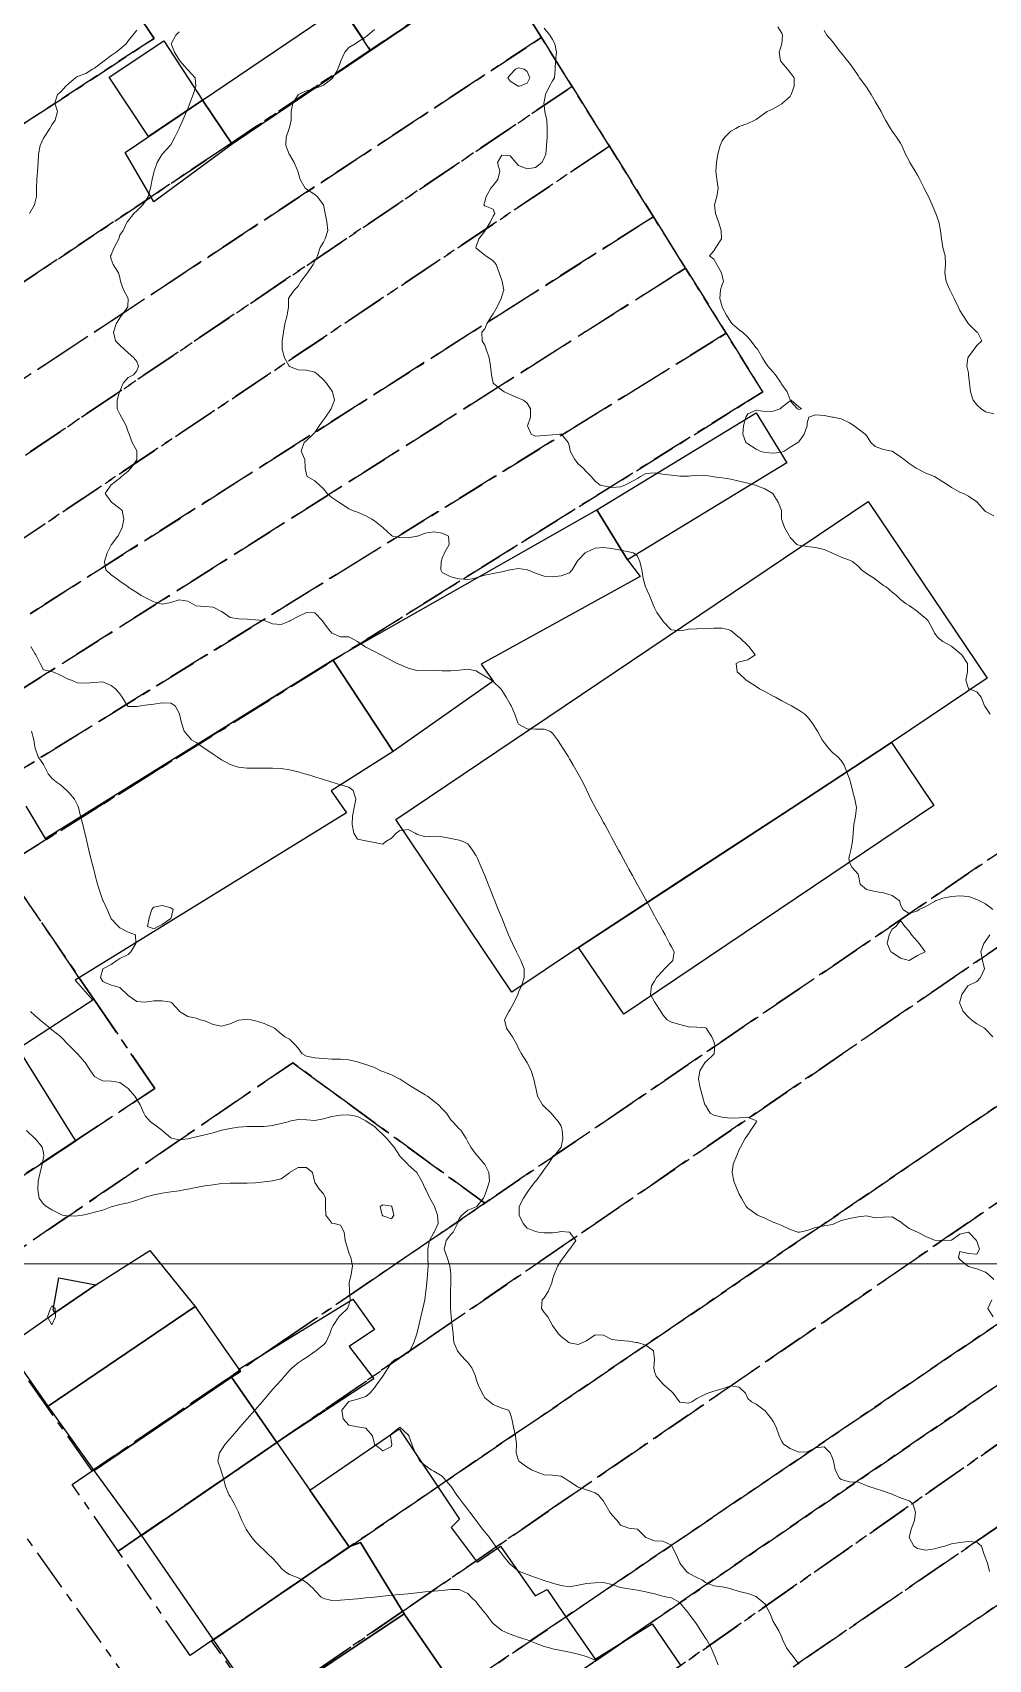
# Model space of a CAD drawing. Header units: centimetres. Extents: x 0 to 642158, y -847 to 649707.
# Drawn here: x 616607.6 to 616663.9, y 621464.1 to 621559.9 of the extents above; entities that cross this region are included whole.
import ezdxf

# ---------------------------------------------------------------- set-up
doc = ezdxf.new("R2010")
doc.units = ezdxf.units.CM
doc.header["$MEASUREMENT"] = 0
doc.linetypes.add('CENTERX2', pattern=[4, 2.5, -0.5, 0.5, -0.5])
doc.layers.add('MEV_grille', color=254, linetype='Continuous', lineweight=9)
doc.layers.add('WAL_topographie 0.5', color=253, linetype='Continuous', lineweight=20)
doc.layers.add('SPW_batiments', color=7, linetype='Continuous')
doc.layers.add('SPW_parcellaire cadastral', color=7, linetype='CENTERX2', lineweight=25, true_color=0xff0542)

# ---------------------------------------------------------------- blocks, each defined once
blk = doc.blocks.new('*U114')
at = {"layer": 'MEV_grille', "transparency": 33554687}
blk.add_lwpolyline([(-1338.461, 0), (1338.461, 0)], dxfattribs=at)
blk = doc.blocks.new('*U115')
at = {"layer": 'MEV_grille', "color": 0, "linetype": 'ByBlock', "lineweight": -2, "transparency": 16777216}
blk.add_blockref('*U114', (0, -900), dxfattribs=at)

msp = doc.modelspace()

# ---------------------------------------------------------------- linework, layer by layer
at = {"layer": 'SPW_batiments'}
for points in [[(616631.361, 621561.427), (616619.379, 621553.342), (616617.617, 621555.919), (616627.566, 621562.669), (616629.545, 621564.01), (616631.361, 621561.427)], [(616614.45, 621553.779), (616612.128, 621557.287), (616615.347, 621559.415), (616617.617, 621555.919), (616614.45, 621553.779)], [(616619.379, 621553.342), (616614.763, 621549.941), (616613.063, 621552.841), (616617.617, 621555.919), (616619.379, 621553.342)], [(616652.048, 621534.563), (616642.666, 621528.845), (616640.865, 621531.795), (616650.248, 621537.513), (616652.048, 621534.563)], [(616646.184, 621510.203), (616639.785, 621506.019), (616635.854, 621503.374), (616629.01, 621513.543), (616656.85, 621532.28), (616663.848, 621521.882), (616658.22, 621518.095), (616652.301, 621514.203), (616646.184, 621510.203)], [(616628.85, 621517.56), (616625.3, 621522.96), (616640.865, 621531.795), (616642.666, 621528.845), (616643.418, 621527.869), (616634.036, 621522.707), (616634.746, 621521.697), (616628.85, 621517.56)], [(616607.218, 621514.341), (616608.351, 621512.441), (616625.299, 621522.96), (616628.85, 621517.56), (616625.2, 621515.243), (616626.101, 621513.943), (616610.119, 621504.091), (616611.152, 621502.908), (616610.819, 621502.691), (616606.752, 621500.041)], [(616639.785, 621506.019), (616652.301, 621514.203), (616658.22, 621518.095), (616660.721, 621514.379), (616642.439, 621502.075), (616639.785, 621506.019)], [(616609.967, 621494.906), (616610.153, 621494.608), (616601.654, 621489.007), (616597.826, 621494.726), (616598.04, 621494.863), (616605.452, 621499.641), (616606.752, 621500.041), (616609.967, 621494.906)], [(616617.071, 621485.006), (616617.185, 621484.865), (616608.525, 621478.987), (616606.205, 621482.301), (616606.076, 621482.485), (616608.92, 621484.491), (616611.345, 621486.144), (616614.521, 621488.159), (616617.071, 621485.006)], [(616611.345, 621486.144), (616608.92, 621484.491), (616608.814, 621484.668), (616609.159, 621486.546), (616611.345, 621486.144)], [(616627.754, 621483.51), (616626.271, 621482.51), (616627.721, 621480.61), (616621.993, 621476.847), (616619.322, 621480.692), (616619.855, 621481.043), (616619.759, 621481.179), (616626.471, 621485.293), (616627.754, 621483.51)], [(616617.314, 621484.681), (616619.759, 621481.179), (616619.855, 621481.043), (616619.322, 621480.692), (616611.233, 621475.203), (616608.525, 621478.987), (616617.185, 621484.865), (616617.314, 621484.681)], [(616621.993, 621476.847), (616614.036, 621471.373), (616613.903, 621471.555), (616611.233, 621475.203), (616619.322, 621480.692), (616621.993, 621476.847)], [(616632.538, 621462.367), (616629.506, 621466.761), (616626.923, 621470.96), (616626.256, 621470.71), (616623.939, 621474.044), (616629.205, 621477.661), (616632.772, 621472.344)], [(616623.939, 621474.044), (616626.256, 621470.71), (616618.276, 621465.227), (616614.121, 621471.249), (616614.036, 621471.373), (616621.993, 621476.847), (616623.939, 621474.044)], [(616632.772, 621472.344), (616632.272, 621471.844), (616633.806, 621469.811), (616635.175, 621470.738), (616637.223, 621467.812), (616637.923, 621468.195), (616638.856, 621466.845), (616640.756, 621464.095), (616644.123, 621466.163), (616645.773, 621463.763)], [(616629.506, 621466.761), (616621.094, 621461.145), (616618.276, 621465.227), (616626.256, 621470.71), (616626.923, 621470.96), (616629.506, 621466.761)], [(616632.538, 621462.367), (616632.64, 621462.218), (616624.313, 621456.48), (616624.142, 621456.726), (616621.094, 621461.145), (616629.506, 621466.761), (616632.538, 621462.367)]]:
    msp.add_lwpolyline(points, dxfattribs=at)
at = {"layer": 'SPW_parcellaire cadastral'}
for points in [[(616597.816, 621559.096), (616595.752, 621562.151), (616624.276, 621581.201), (616627.669, 621575.503), (616634.947, 621563.852), (616627.509, 621558.875), (616625.73, 621561.535), (616622.256, 621566.727), (616613.778, 621561.056), (616614.774, 621559.566), (616600.98, 621550.536), (616584.178, 621539.536), (616572.302, 621531.762), (616571.716, 621532.622), (616579.728, 621537.962), (616602.047, 621552.836), (616599.912, 621555.995), (616597.816, 621559.096)], [(616600.98, 621550.536), (616614.774, 621559.566), (616613.778, 621561.056), (616622.256, 621566.727), (616625.73, 621561.535), (616627.509, 621558.875), (616619.03, 621553.205), (616605.804, 621544.357), (616603.244, 621547.637), (616600.98, 621550.536)], [(616637.592, 621559.612), (616587.847, 621526.85), (616579.431, 621521.308), (616576.899, 621525.021), (616585.328, 621530.659), (616586.196, 621531.24), (616588.6, 621532.848), (616589.796, 621533.648), (616605.804, 621544.357), (616619.03, 621553.205), (616627.509, 621558.875), (616634.947, 621563.852), (616637.592, 621559.612)], [(616669.211, 621509.285), (616666.757, 621513.107), (616634.255, 621490.947), (616626.473, 621496.632), (616622.936, 621499.217), (616605.175, 621487.089), (616603.529, 621485.965), (616601.506, 621488.933), (616610.16, 621494.636), (616614.816, 621497.704), (616611.217, 621502.973), (616610.345, 621504.251), (616605.882, 621510.787), (616649.753, 621538.193), (616650.631, 621538.742), (616648.478, 621542.19), (616646.084, 621546.02), (616644.187, 621549.059), (616641.596, 621553.207), (616639.398, 621556.726), (616637.592, 621559.612), (616634.947, 621563.852)], [(616637.592, 621559.612), (616639.398, 621556.726), (616597.233, 621528.306), (616590.134, 621523.521), (616581.767, 621517.882), (616579.431, 621521.308), (616587.847, 621526.85), (616637.592, 621559.612)], [(616639.398, 621556.726), (616641.596, 621553.207), (616599.413, 621525), (616595.354, 621522.286), (616583.959, 621514.666), (616581.767, 621517.882), (616590.134, 621523.521), (616597.233, 621528.306), (616639.398, 621556.726)], [(616644.187, 621549.059), (616597.338, 621519.224), (616594.451, 621517.247), (616586.099, 621511.528), (616583.959, 621514.666), (616595.354, 621522.286), (616599.413, 621525), (616641.596, 621553.207), (616644.187, 621549.059)], [(616588.246, 621508.38), (616586.099, 621511.528), (616594.451, 621517.247), (616597.338, 621519.224), (616644.187, 621549.059), (616646.084, 621546.02), (616599.225, 621516.313), (616596.49, 621514.334), (616588.246, 621508.38)], [(616648.478, 621542.19), (616601.351, 621513.031), (616598.676, 621511.211), (616590.243, 621505.451), (616588.246, 621508.38), (616596.49, 621514.334), (616599.225, 621516.313), (616646.084, 621546.02), (616648.478, 621542.19)], [(616648.478, 621542.19), (616650.631, 621538.742), (616649.753, 621538.193), (616605.882, 621510.787), (616601.075, 621507.784), (616592.363, 621502.341), (616590.243, 621505.451), (616598.676, 621511.211), (616601.351, 621513.031), (616648.478, 621542.19)], [(616566.625, 621511.044), (616564.791, 621513.686), (616562.26, 621517.345), (616562.09, 621517.555), (616560.837, 621519.073), (616559.593, 621520.62), (616559.431, 621521.093), (616562.84, 621525.118), (616566.156, 621529.044), (616642.743, 621421.307), (616722.612, 621309.833), (616752.379, 621269.003), (616769.052, 621263.236), (616759.547, 621253.317), (616749.116, 621266.152), (616727.057, 621293.296), (616697.336, 621332.785), (616601.598, 621471.483), (616596.393, 621467.821), (616586.863, 621481.938), (616577.257, 621496.035), (616566.625, 621511.044)], [(616611.12, 621475.174), (616622.335, 621482.821), (616627.543, 621486.371), (616634.255, 621490.947), (616666.757, 621513.107), (616669.211, 621509.285), (616630.217, 621482.508), (616621.941, 621476.806), (616613.861, 621471.277), (616612.655, 621470.449), (616609.944, 621474.379), (616611.12, 621475.174)], [(616605.882, 621510.787), (616610.345, 621504.251), (616611.217, 621502.973), (616614.816, 621497.704), (616610.16, 621494.636), (616601.506, 621488.933), (616600.504, 621490.402), (616592.363, 621502.341), (616601.075, 621507.784), (616605.882, 621510.787)], [(616618.157, 621465.17), (616616.891, 621464.308), (616612.655, 621470.449), (616613.861, 621471.277), (616621.941, 621476.806), (616630.217, 621482.508), (616669.211, 621509.285), (616673.396, 621502.766), (616633.179, 621475.4), (616626.213, 621470.656), (616618.157, 621465.17)], [(616618.157, 621465.17), (616626.213, 621470.656), (616633.179, 621475.4), (616673.396, 621502.766), (616675.912, 621498.847), (616638.507, 621473.152), (616629.361, 621466.869), (616621.001, 621461.126), (616618.157, 621465.17)], [(616603.529, 621485.965), (616605.175, 621487.089), (616622.936, 621499.217), (616626.473, 621496.632), (616634.255, 621490.947), (616627.543, 621486.371), (616622.335, 621482.821), (616611.12, 621475.174), (616605.905, 621482.587), (616603.529, 621485.965)], [(616624.229, 621456.537), (616621.001, 621461.126), (616629.361, 621466.869), (616638.507, 621473.152), (616675.912, 621498.847), (616679.157, 621493.792), (616638.983, 621466.544), (616632.574, 621462.196), (616624.229, 621456.537)], [(616624.229, 621456.537), (616632.574, 621462.196), (616638.983, 621466.544), (616679.157, 621493.792), (616680.714, 621491.366), (616640.756, 621463.979), (616634.448, 621459.656), (616626.073, 621453.916), (616624.229, 621456.537)], [(616626.073, 621453.916), (616634.448, 621459.656), (616640.756, 621463.979), (616680.714, 621491.366), (616682.167, 621489.104), (616643.817, 621462.336), (616640.442, 621459.981), (616636.328, 621457.109), (616627.943, 621451.257), (616626.073, 621453.916)], [(616627.943, 621451.257), (616636.328, 621457.109), (616640.442, 621459.981), (616643.817, 621462.336), (616682.167, 621489.104), (616684.46, 621485.532), (616643.336, 621457.435), (616638.517, 621454.142), (616630.005, 621448.326), (616627.943, 621451.257)], [(616686.522, 621482.319), (616653.394, 621459.731), (616640.659, 621451.047), (616632.165, 621445.256), (616630.005, 621448.326), (616638.517, 621454.142), (616643.336, 621457.435), (616684.46, 621485.532), (616686.522, 621482.319)], [(616634.338, 621442.166), (616632.165, 621445.256), (616640.659, 621451.047), (616653.394, 621459.731), (616686.522, 621482.319), (616688.886, 621478.637), (616653.961, 621455.286), (616646.815, 621450.508), (616642.858, 621447.862), (616634.338, 621442.166)]]:
    msp.add_lwpolyline(points, dxfattribs=at)
at = {"layer": 'WAL_topographie 0.5'}
for points in [[(616613.75, 621560.044), (616613.516, 621559.75), (616613.25, 621559.412), (616613.116, 621559.25), (616612.75, 621558.932), (616612.526, 621558.75), (616612.25, 621558.56), (616611.823, 621558.25), (616611.75, 621558.189), (616611.25, 621557.81), (616611.15, 621557.75), (616610.75, 621557.495), (616610.25, 621557.316), (616610.134, 621557.25), (616609.75, 621556.911), (616609.571, 621556.75), (616609.25, 621556.399), (616609.073, 621556.25), (616608.929, 621555.75), (616609.088, 621555.25), (616608.933, 621554.75), (616608.75, 621554.462), (616608.622, 621554.25), (616608.288, 621553.75), (616608.25, 621553.69), (616608.057, 621553.25), (616607.955, 621552.75), (616607.931, 621552.25), (616607.895, 621551.75), (616607.854, 621551.25), (616607.851, 621550.75), (616607.835, 621550.25), (616607.75, 621549.855), (616607.718, 621549.75), (616607.431, 621549.25)], [(616616.25, 621559.944), (616616.052, 621559.75), (616615.779, 621559.25), (616615.968, 621558.75), (616616.25, 621558.296), (616616.284, 621558.25), (616616.717, 621557.75), (616616.75, 621557.704), (616617.184, 621557.25), (616617.223, 621556.75), (616617.065, 621556.25), (616616.88, 621555.75), (616616.75, 621555.417), (616616.676, 621555.25), (616616.461, 621554.75), (616616.25, 621554.268), (616616.242, 621554.25), (616615.996, 621553.75), (616615.75, 621553.298), (616615.712, 621553.25), (616615.25, 621552.75), (616615.25, 621552.75), (616614.952, 621552.25), (616614.772, 621551.75), (616614.75, 621551.667), (616614.655, 621551.25), (616614.551, 621550.75), (616614.412, 621550.25), (616614.25, 621549.947), (616614.114, 621549.75), (616613.75, 621549.405), (616613.583, 621549.25), (616613.25, 621548.811), (616613.193, 621548.75), (616612.957, 621548.25), (616612.75, 621547.977), (616612.683, 621547.75), (616612.426, 621547.25), (616612.25, 621546.821), (616612.207, 621546.75), (616612.25, 621546.568), (616612.363, 621546.25), (616612.672, 621545.75), (616612.75, 621545.472), (616612.797, 621545.25), (616612.966, 621544.75), (616613.25, 621544.25), (616613.25, 621544.25), (616613.25, 621544.25), (616613.227, 621543.75), (616612.869, 621543.25), (616612.75, 621543.098), (616612.545, 621542.75), (616612.379, 621542.25), (616612.492, 621541.75), (616612.75, 621541.492), (616613.008, 621541.25), (616613.25, 621541.042), (616613.578, 621540.75), (616613.75, 621540.521), (616613.857, 621540.25), (616613.75, 621539.979), (616613.553, 621539.75), (616613.25, 621539.59), (616612.945, 621539.25), (616612.75, 621538.79), (616612.741, 621538.75), (616612.589, 621538.25), (616612.604, 621537.75), (616612.75, 621537.422), (616612.848, 621537.25), (616613.119, 621536.75), (616613.25, 621536.394), (616613.311, 621536.25), (616613.483, 621535.75), (616613.75, 621535.27), (616613.761, 621535.25), (616613.755, 621534.75), (616613.75, 621534.742), (616613.397, 621534.25), (616613.25, 621534.066), (616612.859, 621533.75), (616612.75, 621533.655), (616612.25, 621533.274), (616612.223, 621533.25), (616611.89, 621532.75), (616612.25, 621532.264), (616612.268, 621532.25), (616612.75, 621531.864), (616612.893, 621531.75), (616612.987, 621531.25), (616612.893, 621530.75), (616612.75, 621530.458), (616612.634, 621530.25), (616612.267, 621529.75), (616612.25, 621529.721), (616612.014, 621529.25), (616611.845, 621528.75), (616611.92, 621528.25), (616612.25, 621527.954), (616612.562, 621527.75), (616612.75, 621527.6), (616613.233, 621527.25), (616613.25, 621527.237), (616613.75, 621526.926), (616614.01, 621526.75), (616614.25, 621526.625), (616614.75, 621526.382), (616615.167, 621526.25), (616615.25, 621526.229), (616615.35, 621526.25), (616615.75, 621526.328), (616616.25, 621526.497), (616616.75, 621526.405), (616617.033, 621526.25), (616617.25, 621526.145), (616617.75, 621526.102), (616618.25, 621526.068), (616618.75, 621525.795), (616618.841, 621525.75), (616619.25, 621525.457), (616619.75, 621525.372), (616620.25, 621525.343), (616620.75, 621525.317), (616621.25, 621525.271), (616621.308, 621525.25), (616621.75, 621525.078), (616622.25, 621525.037), (616622.75, 621525.234), (616622.772, 621525.25), (616623.25, 621525.512), (616623.75, 621525.736), (616624.25, 621525.73), (616624.693, 621525.25), (616624.75, 621525.159), (616625.064, 621524.75), (616625.25, 621524.521), (616625.75, 621524.307), (616626.25, 621524.321), (616626.353, 621524.25), (616626.75, 621524.039), (616627.18, 621523.75), (616627.25, 621523.712), (616627.75, 621523.445), (616628.128, 621523.25), (616628.25, 621523.183), (616628.75, 621522.917), (616629.101, 621522.75), (616629.25, 621522.675), (616629.75, 621522.474), (616630.25, 621522.337), (616630.75, 621522.341), (616631.25, 621522.333), (616631.75, 621522.3), (616632.25, 621522.3), (616632.75, 621522.352), (616633.25, 621522.413), (616633.75, 621522.303), (616633.821, 621522.25), (616634.25, 621521.993), (616634.645, 621521.75), (616634.75, 621521.684), (616635.204, 621521.25), (616635.25, 621521.175), (616635.512, 621520.75), (616635.75, 621520.353), (616635.815, 621520.25), (616636.033, 621519.75), (616636.197, 621519.25), (616636.25, 621519.164), (616636.75, 621518.886), (616637.25, 621518.873), (616637.75, 621518.869), (616638.083, 621518.75), (616638.25, 621518.639), (616638.536, 621518.25), (616638.75, 621517.911), (616638.856, 621517.75), (616639.179, 621517.25), (616639.25, 621517.125), (616639.469, 621516.75), (616639.75, 621516.25), (616639.75, 621516.25), (616640.034, 621515.75), (616640.25, 621515.306), (616640.277, 621515.25), (616640.506, 621514.75), (616640.75, 621514.274), (616640.764, 621514.25), (616641.052, 621513.75), (616641.25, 621513.38), (616641.325, 621513.25), (616641.599, 621512.75), (616641.75, 621512.467), (616641.866, 621512.25), (616642.136, 621511.75), (616642.25, 621511.542), (616642.409, 621511.25), (616642.682, 621510.75), (616642.75, 621510.63), (616642.961, 621510.25), (616643.228, 621509.75), (616643.25, 621509.708), (616643.5, 621509.25), (616643.75, 621508.81), (616643.783, 621508.75), (616644.054, 621508.25), (616644.25, 621507.875), (616644.318, 621507.75), (616644.606, 621507.25), (616644.75, 621506.99), (616644.88, 621506.75), (616645.141, 621506.25), (616645.25, 621506.058), (616645.404, 621505.75), (616645.325, 621505.25), (616645.25, 621505.165), (616644.835, 621504.75), (616644.75, 621504.643), (616644.366, 621504.25), (616644.25, 621504.033), (616644.079, 621503.75), (616644.026, 621503.25), (616644.25, 621502.817), (616644.286, 621502.75), (616644.621, 621502.25), (616644.75, 621502.054), (616644.991, 621501.75), (616645.25, 621501.616), (616645.75, 621501.481), (616646.25, 621501.342), (616646.75, 621501.314), (616647.25, 621501.275), (616647.29, 621501.25), (616647.629, 621500.75), (616647.75, 621500.483), (616647.806, 621500.25), (616647.762, 621499.75), (616647.75, 621499.727), (616647.25, 621499.265), (616647.236, 621499.25), (616646.933, 621498.75), (616646.848, 621498.25), (616646.937, 621497.75), (616647.083, 621497.25), (616647.224, 621496.75), (616647.25, 621496.714), (616647.533, 621496.25), (616647.75, 621496.134), (616648.25, 621496.009), (616648.75, 621495.966), (616649.25, 621495.969), (616649.75, 621496.006), (616650.25, 621495.827), (616650.279, 621495.75), (616650.25, 621495.72), (616649.934, 621495.25), (616649.75, 621494.977), (616649.59, 621494.75), (616649.318, 621494.25), (616649.25, 621494.112), (616649.1, 621493.75), (616648.89, 621493.25), (616648.821, 621492.75), (616648.931, 621492.25), (616649.128, 621491.75), (616649.25, 621491.488), (616649.372, 621491.25), (616649.655, 621490.75), (616649.75, 621490.655), (616650.25, 621490.302), (616650.328, 621490.25), (616650.75, 621490.065), (616651.25, 621489.84), (616651.453, 621489.75), (616651.75, 621489.634), (616652.25, 621489.399), (616652.708, 621489.25), (616652.75, 621489.241), (616652.792, 621489.25), (616653.25, 621489.349), (616653.75, 621489.522), (616654.25, 621489.612), (616654.75, 621489.69), (616654.887, 621489.75), (616655.25, 621489.924), (616655.75, 621490.055), (616656.25, 621490.136), (616656.75, 621490.196), (616657.25, 621490.083), (616657.75, 621490.125), (616658.25, 621490.138), (616658.75, 621489.845), (616658.867, 621489.75), (616659.25, 621489.455), (616659.75, 621489.25), (616659.75, 621489.25), (616660.25, 621488.991), (616660.75, 621488.767), (616661.25, 621488.75), (616661.75, 621488.772), (616662.25, 621489.131), (616662.75, 621489.235), (616663.235, 621488.75), (616663.25, 621488.714), (616663.394, 621488.25), (616663.25, 621487.94), (616662.75, 621487.976), (616662.25, 621488.1), (616662.158, 621487.75), (616662.25, 621487.633), (616662.692, 621487.25), (616662.75, 621487.214), (616663.25, 621487.09), (616663.75, 621486.893), (616663.927, 621486.75), (616664.25, 621486.444)], [(616627.75, 621560.086), (616627.358, 621559.75), (616627.25, 621559.664), (616626.75, 621559.332), (616626.613, 621559.25), (616626.25, 621559.022), (616626.011, 621558.75), (616625.773, 621558.25), (616625.75, 621558.187), (616625.599, 621557.75), (616625.31, 621557.25), (616625.25, 621557.184), (616624.75, 621556.804), (616624.617, 621556.75), (616624.25, 621556.604), (616623.75, 621556.479), (616623.26, 621556.25), (616623.25, 621556.24), (616622.946, 621555.75), (616622.85, 621555.25), (616622.856, 621554.75), (616622.75, 621554.312), (616622.732, 621554.25), (616622.55, 621553.75), (616622.525, 621553.25), (616622.735, 621552.75), (616622.75, 621552.726), (616623.028, 621552.25), (616623.23, 621551.75), (616623.25, 621551.667), (616623.372, 621551.25), (616623.673, 621550.75), (616623.75, 621550.673), (616624.25, 621550.361), (616624.375, 621550.25), (616624.75, 621549.75), (616624.75, 621549.75), (616624.85, 621549.25), (616624.944, 621548.75), (616625.008, 621548.25), (616624.852, 621547.75), (616624.75, 621547.562), (616624.554, 621547.25), (616624.407, 621546.75), (616624.25, 621546.444), (616624.146, 621546.25), (616623.803, 621545.75), (616623.75, 621545.672), (616623.414, 621545.25), (616623.25, 621544.966), (616623.039, 621544.75), (616622.75, 621544.343), (616622.684, 621544.25), (616622.69, 621543.75), (616622.613, 621543.25), (616622.472, 621542.75), (616622.393, 621542.25), (616622.324, 621541.75), (616622.313, 621541.25), (616622.455, 621540.75), (616622.725, 621540.25), (616622.75, 621540.227), (616623.25, 621540.042), (616623.75, 621540.022), (616624.25, 621539.897), (616624.438, 621539.75), (616624.75, 621539.459), (616624.937, 621539.25), (616625.25, 621538.795), (616625.288, 621538.75), (616625.402, 621538.25), (616625.25, 621537.861), (616625.212, 621537.75), (616624.862, 621537.25), (616624.75, 621537.097), (616624.505, 621536.75), (616624.25, 621536.356), (616624.133, 621536.25), (616623.75, 621535.867), (616623.61, 621535.75), (616623.438, 621535.25), (616623.656, 621534.75), (616623.667, 621534.25), (616623.75, 621533.875), (616623.788, 621533.75), (616624.25, 621533.5), (616624.511, 621533.25), (616624.75, 621533.038), (616624.958, 621532.75), (616625.25, 621532.511), (616625.647, 621532.25), (616625.75, 621532.179), (616626.25, 621531.845), (616626.469, 621531.75), (616626.75, 621531.654), (616627.25, 621531.446), (616627.595, 621531.25), (616627.75, 621531.135), (616628.25, 621530.75), (616628.25, 621530.75), (616628.75, 621530.283), (616628.821, 621530.25), (616629.25, 621530.153), (616629.75, 621530.152), (616630.25, 621530.233), (616630.29, 621530.25), (616630.75, 621530.412), (616631.25, 621530.5), (616631.75, 621530.417), (616632.114, 621530.25), (616632.155, 621529.75), (616631.88, 621529.25), (616631.75, 621528.95), (616631.676, 621528.75), (616631.664, 621528.25), (616631.75, 621528.093), (616632.25, 621527.845), (616632.625, 621527.75), (616632.75, 621527.731), (616633.25, 621527.679), (616633.632, 621527.75), (616633.75, 621527.779), (616634.25, 621527.939), (616634.75, 621528.049), (616635.25, 621528.146), (616635.721, 621528.25), (616635.75, 621528.257), (616636.25, 621528.331), (616636.75, 621528.255), (616636.764, 621528.25), (616637.25, 621528.064), (616637.75, 621527.893), (616638.25, 621527.853), (616638.75, 621527.895), (616639.25, 621528.075), (616639.411, 621528.25), (616639.706, 621528.75), (616639.75, 621528.833), (616640.179, 621529.25), (616640.25, 621529.307), (616640.75, 621529.533), (616641.25, 621529.576), (616641.75, 621529.514), (616642.25, 621529.412), (616642.75, 621529.325), (616643.009, 621529.25), (616643.25, 621529.061), (616643.399, 621528.75), (616643.507, 621528.25), (616643.591, 621527.75), (616643.733, 621527.25), (616643.75, 621527.21), (616643.952, 621526.75), (616644.15, 621526.25), (616644.25, 621526.012), (616644.387, 621525.75), (616644.737, 621525.25), (616644.75, 621525.236), (616645.209, 621524.75), (616645.25, 621524.722), (616645.75, 621524.664), (616646.212, 621524.75), (616646.25, 621524.756), (616646.75, 621524.79), (616647.25, 621524.807), (616647.75, 621524.827), (616648.25, 621524.831), (616648.592, 621524.75), (616648.75, 621524.679), (616649.25, 621524.271), (616649.273, 621524.25), (616649.75, 621523.804), (616649.81, 621523.75), (616650.194, 621523.25), (616649.75, 621522.964), (616649.25, 621522.833), (616649.071, 621522.75), (616649.121, 621522.25), (616649.25, 621522.142), (616649.664, 621521.75), (616649.75, 621521.699), (616650.25, 621521.394), (616650.447, 621521.25), (616650.75, 621521.088), (616651.25, 621520.823), (616651.375, 621520.75), (616651.75, 621520.542), (616652.25, 621520.285), (616652.318, 621520.25), (616652.75, 621519.992), (616653.107, 621519.75), (616653.25, 621519.622), (616653.542, 621519.25), (616653.75, 621518.938), (616653.85, 621518.75), (616654.143, 621518.25), (616654.25, 621518.079), (616654.5, 621517.75), (616654.75, 621517.505), (616655.05, 621517.25), (616655.25, 621517.034), (616655.422, 621516.75), (616655.636, 621516.25), (616655.75, 621515.956), (616655.804, 621515.75), (616655.92, 621515.25), (616656.063, 621514.75), (616656.15, 621514.25), (616656.107, 621513.75), (616656.007, 621513.25), (616655.956, 621512.75), (616655.917, 621512.25), (616655.813, 621511.75), (616655.75, 621511.438), (616655.702, 621511.25), (616655.75, 621511.036), (616655.883, 621510.75), (616656.25, 621510.327), (616656.279, 621510.25), (616656.371, 621509.75), (616656.75, 621509.426), (616657.25, 621509.302), (616657.607, 621509.25), (616657.75, 621509.223), (616658.25, 621509.077), (616658.682, 621508.75), (616658.75, 621508.536), (616658.893, 621508.25), (616659.25, 621508.012), (616659.75, 621508.175), (616659.847, 621508.25), (616660.25, 621508.421), (616660.75, 621508.716), (616660.813, 621508.75), (616661.25, 621508.914), (616661.75, 621509.022), (616662.25, 621509.052), (616662.75, 621509.006), (616663.25, 621508.841), (616663.406, 621508.75), (616663.75, 621508.591), (616664.193, 621508.25)], [(616637.75, 621560.162), (616638.085, 621559.75), (616638.25, 621559.489), (616638.39, 621559.25), (616638.474, 621558.75), (616638.426, 621558.25), (616638.395, 621557.75), (616638.359, 621557.25), (616638.25, 621557.065), (616638.069, 621556.75), (616637.824, 621556.25), (616637.75, 621555.833), (616637.73, 621555.75), (616637.75, 621555.607), (616637.791, 621555.25), (616637.904, 621554.75), (616637.939, 621554.25), (616637.921, 621553.75), (616637.896, 621553.25), (616637.86, 621552.75), (616637.75, 621552.5), (616637.618, 621552.25), (616637.25, 621551.952), (616636.75, 621551.875), (616636.25, 621552.075), (616636.075, 621552.25), (616635.75, 621552.644), (616635.25, 621552.69), (616635, 621552.25), (616635.142, 621551.75), (616635.019, 621551.25), (616634.75, 621550.9), (616634.607, 621550.75), (616634.344, 621550.25), (616634.25, 621549.95), (616634.194, 621549.75), (616634.25, 621549.702), (616634.75, 621549.5), (616634.847, 621549.25), (616634.75, 621549.1), (616634.591, 621548.75), (616634.274, 621548.25), (616634.25, 621548.209), (616633.903, 621547.75), (616633.75, 621547.309), (616633.727, 621547.25), (616633.75, 621547.214), (616634.25, 621546.789), (616634.325, 621546.75), (616634.75, 621546.457), (616634.926, 621546.25), (616635.095, 621545.75), (616635.25, 621545.317), (616635.278, 621545.25), (616635.372, 621544.75), (616635.25, 621544.375), (616635.22, 621544.25), (616634.982, 621543.75), (616634.75, 621543.346), (616634.686, 621543.25), (616634.369, 621542.75), (616634.25, 621542.462), (616634.073, 621542.25), (616634.105, 621541.75), (616634.25, 621541.485), (616634.339, 621541.25), (616634.511, 621540.75), (616634.594, 621540.25), (616634.641, 621539.75), (616634.75, 621539.25), (616634.75, 621539.25), (616635.25, 621538.837), (616635.393, 621538.75), (616635.75, 621538.583), (616636.25, 621538.368), (616636.536, 621538.25), (616636.75, 621538.083), (616636.95, 621537.75), (616636.946, 621537.25), (616636.773, 621536.75), (616636.987, 621536.25), (616637.25, 621536.136), (616637.75, 621536.169), (616638.25, 621536.203), (616638.65, 621536.25), (616638.75, 621536.258), (616638.769, 621536.25), (616639.165, 621535.75), (616639.25, 621535.516), (616639.286, 621535.25), (616639.566, 621534.75), (616639.75, 621534.51), (616640.061, 621534.25), (616640.25, 621534.037), (616640.527, 621533.75), (616640.75, 621533.478), (616641.059, 621533.25), (616641.25, 621533.198), (616641.75, 621533.116), (616642.25, 621533.153), (616642.505, 621533.25), (616642.75, 621533.355), (616643.25, 621533.631), (616643.429, 621533.75), (616643.75, 621533.93), (616644.25, 621533.97), (616644.75, 621533.888), (616645.25, 621533.832), (616645.75, 621533.783), (616646.25, 621533.782), (616646.75, 621533.833), (616647.25, 621533.818), (616647.714, 621533.75), (616647.75, 621533.745), (616648.25, 621533.673), (616648.75, 621533.59), (616649.25, 621533.484), (616649.75, 621533.36), (616650.215, 621533.25), (616650.25, 621533.23), (616650.75, 621533.036), (616651.23, 621532.75), (616651.25, 621532.719), (616651.55, 621532.25), (616651.733, 621531.75), (616651.736, 621531.25), (616651.75, 621531.204), (616651.906, 621530.75), (616652.206, 621530.25), (616652.25, 621530.162), (616652.639, 621529.75), (616652.75, 621529.719), (616653.25, 621529.642), (616653.75, 621529.577), (616654.25, 621529.464), (616654.712, 621529.25), (616654.75, 621529.232), (616655.25, 621529.007), (616655.75, 621528.836), (616655.913, 621528.75), (616656.25, 621528.473), (616656.448, 621528.25), (616656.75, 621528.043), (616657.208, 621527.75), (616657.25, 621527.713), (616657.75, 621527.334), (616657.896, 621527.25), (616658.25, 621526.935), (616658.52, 621526.75), (616658.75, 621526.514), (616659.089, 621526.25), (616659.25, 621526.152), (616659.75, 621525.811), (616659.809, 621525.75), (616660.25, 621525.401), (616660.375, 621525.25), (616660.661, 621524.75), (616660.75, 621524.526), (616660.964, 621524.25), (616661.25, 621524.035), (616661.75, 621523.762), (616661.765, 621523.75), (616662.25, 621523.344), (616662.359, 621523.25), (616662.694, 621522.75), (616662.695, 621522.25), (616662.607, 621521.75), (616662.75, 621521.274), (616662.783, 621521.25), (616663.25, 621521.066), (616663.495, 621520.75), (616663.705, 621520.25), (616663.75, 621520.171), (616664.041, 621519.75)], [(616651.523, 621560.25), (616651.75, 621559.862), (616651.802, 621559.75), (616651.75, 621559.25), (616651.75, 621559.25), (616651.609, 621558.75), (616651.688, 621558.25), (616651.75, 621558.142), (616652.087, 621557.75), (616652.25, 621557.561), (616652.49, 621557.25), (616652.493, 621556.75), (616652.31, 621556.25), (616652.25, 621556.15), (616651.806, 621555.75), (616651.75, 621555.706), (616651.25, 621555.417), (616650.9, 621555.25), (616650.75, 621555.15), (616650.25, 621554.788), (616650.173, 621554.75), (616649.75, 621554.546), (616649.25, 621554.367), (616649.044, 621554.25), (616648.75, 621554.089), (616648.4, 621553.75), (616648.25, 621553.525), (616648.122, 621553.25), (616647.989, 621552.75), (616647.899, 621552.25), (616647.875, 621551.75), (616647.921, 621551.25), (616648.007, 621550.75), (616647.931, 621550.25), (616647.799, 621549.75), (616647.854, 621549.25), (616648.026, 621548.75), (616648.189, 621548.25), (616648.205, 621547.75), (616647.867, 621547.25), (616647.75, 621547.044), (616647.487, 621546.75), (616647.75, 621546.558), (616647.928, 621546.25), (616648.202, 621545.75), (616648.25, 621545.568), (616648.324, 621545.25), (616648.25, 621545.075), (616648.143, 621544.75), (616648.112, 621544.25), (616648.241, 621543.75), (616648.25, 621543.725), (616648.497, 621543.25), (616648.75, 621542.844), (616648.83, 621542.75), (616649.25, 621542.399), (616649.439, 621542.25), (616649.75, 621541.955), (616649.936, 621541.75), (616650.25, 621541.344), (616650.323, 621541.25), (616650.618, 621540.75), (616650.75, 621540.507), (616650.933, 621540.25), (616651.25, 621539.906), (616651.382, 621539.75), (616651.72, 621539.25), (616651.75, 621539.185), (616652.064, 621538.75), (616652.25, 621538.279), (616652.312, 621538.25), (616652.75, 621537.861), (616652.917, 621537.75), (616652.75, 621537.704), (616652.683, 621537.75), (616652.25, 621538.214), (616651.75, 621537.845), (616651.655, 621537.75), (616651.25, 621537.601), (616650.75, 621537.589), (616650.25, 621537.667), (616649.75, 621537.452), (616649.64, 621537.25), (616649.508, 621536.75), (616649.464, 621536.25), (616649.642, 621535.75), (616649.75, 621535.678), (616650.25, 621535.361), (616650.471, 621535.25), (616650.75, 621535.17), (616651.25, 621535.121), (616651.75, 621535.196), (616651.903, 621535.25), (616652.25, 621535.482), (616652.709, 621535.75), (616652.75, 621535.806), (616653.066, 621536.25), (616653.24, 621536.75), (616653.25, 621536.917), (616653.35, 621537.25), (616653.75, 621537.388), (616654.25, 621537.344), (616654.75, 621537.259), (616654.786, 621537.25), (616655.25, 621537.148), (616655.75, 621536.922), (616656.028, 621536.75), (616656.25, 621536.564), (616656.672, 621536.25), (616656.75, 621536.169), (616657.005, 621535.75), (616657.25, 621535.514), (616657.75, 621535.353), (616658.221, 621535.25), (616658.25, 621535.242), (616658.75, 621534.906), (616658.956, 621534.75), (616659.25, 621534.528), (616659.667, 621534.25), (616659.75, 621534.201), (616660.25, 621533.958), (616660.75, 621533.75), (616660.75, 621533.75), (616661.25, 621533.45), (616661.553, 621533.25), (616661.75, 621533.109), (616662.25, 621532.835), (616662.47, 621532.75), (616662.75, 621532.604), (616663.25, 621532.261), (616663.263, 621532.25), (616663.694, 621531.75), (616663.75, 621531.701), (616664.25, 621531.445)], [(616654.25, 621560.024), (616654.413, 621559.75), (616654.75, 621559.378), (616654.835, 621559.25), (616655.221, 621558.75), (616655.25, 621558.717), (616655.634, 621558.25), (616655.75, 621558.107), (616656, 621557.75), (616656.25, 621557.378), (616656.343, 621557.25), (616656.704, 621556.75), (616656.75, 621556.682), (616657.012, 621556.25), (616657.25, 621555.838), (616657.308, 621555.75), (616657.61, 621555.25), (616657.75, 621554.967), (616657.87, 621554.75), (616658.15, 621554.25), (616658.25, 621554.104), (616658.51, 621553.75), (616658.75, 621553.384), (616658.827, 621553.25), (616659.04, 621552.75), (616659.25, 621552.36), (616659.308, 621552.25), (616659.608, 621551.75), (616659.75, 621551.503), (616659.893, 621551.25), (616660.14, 621550.75), (616660.25, 621550.527), (616660.403, 621550.25), (616660.62, 621549.75), (616660.75, 621549.42), (616660.833, 621549.25), (616661.015, 621548.75), (616661.112, 621548.25), (616661.159, 621547.75), (616661.25, 621547.25), (616661.25, 621547.25), (616661.383, 621546.75), (616661.398, 621546.25), (616661.366, 621545.75), (616661.432, 621545.25), (616661.658, 621544.75), (616661.75, 621544.553), (616661.919, 621544.25), (616662.14, 621543.75), (616662.25, 621543.53), (616662.422, 621543.25), (616662.75, 621542.758), (616662.76, 621542.75), (616663.25, 621542.26), (616663.292, 621542.25), (616663.534, 621541.75), (616663.25, 621541.481), (616663.089, 621541.25), (616662.75, 621540.798), (616662.723, 621540.75), (616662.652, 621540.25), (616662.75, 621539.854), (616662.76, 621539.75), (616662.816, 621539.25), (616662.871, 621538.75), (616663.033, 621538.25), (616663.25, 621537.972), (616663.493, 621537.75), (616663.75, 621537.564), (616664.25, 621537.455)], [(616636.25, 621556.741), (616636.296, 621556.75), (616636.75, 621556.935), (616636.905, 621557.25), (616636.75, 621557.619), (616636.574, 621557.75), (616636.25, 621557.821), (616636.067, 621557.75), (616635.75, 621557.411), (616635.605, 621557.25), (616635.75, 621557.045), (616636.214, 621556.75), (616636.25, 621556.741)], [(616607.509, 621523.75), (616607.75, 621523.334), (616607.807, 621523.25), (616608.057, 621522.75), (616608.25, 621522.376), (616608.75, 621522.266), (616608.8, 621522.25), (616609.25, 621522.062), (616609.75, 621521.794), (616609.91, 621521.75), (616610.25, 621521.606), (616610.75, 621521.581), (616611.25, 621521.623), (616611.75, 621521.669), (616612.25, 621521.448), (616612.5, 621521.25), (616612.75, 621520.958), (616612.889, 621520.75), (616613.203, 621520.25), (616613.25, 621520.217), (616613.75, 621520.211), (616613.981, 621520.25), (616614.25, 621520.295), (616614.75, 621520.342), (616615.25, 621520.431), (616615.75, 621520.403), (616616.015, 621520.25), (616616.25, 621519.806), (616616.27, 621519.75), (616616.383, 621519.25), (616616.55, 621518.75), (616616.75, 621518.5), (616616.983, 621518.25), (616617.25, 621518.09), (616617.722, 621517.75), (616617.75, 621517.732), (616618.25, 621517.398), (616618.485, 621517.25), (616618.75, 621517.073), (616619.25, 621516.791), (616619.375, 621516.75), (616619.75, 621516.627), (616620.25, 621516.58), (616620.75, 621516.572), (616621.25, 621516.576), (616621.75, 621516.583), (616622.25, 621516.554), (616622.75, 621516.476), (616623.25, 621516.357), (616623.625, 621516.25), (616623.75, 621516.212), (616624.25, 621516.064), (616624.75, 621515.913), (616625.25, 621515.75), (616625.25, 621515.75), (616625.75, 621515.593), (616626.25, 621515.45), (616626.506, 621515.25), (616626.663, 621514.75), (616626.565, 621514.25), (616626.456, 621513.75), (616626.431, 621513.25), (616626.536, 621512.75), (616626.75, 621512.39), (616627.25, 621512.293), (616627.438, 621512.25), (616627.75, 621512.193), (616628.25, 621512.107), (616628.426, 621512.25), (616628.75, 621512.446), (616629.038, 621512.75), (616629.25, 621512.91), (616629.75, 621512.952), (616630.145, 621512.75), (616630.25, 621512.679), (616630.75, 621512.52), (616631.25, 621512.563), (616631.75, 621512.537), (616632.25, 621512.429), (616632.75, 621512.33), (616632.975, 621512.25), (616633.25, 621512.116), (616633.533, 621511.75), (616633.75, 621511.412), (616633.823, 621511.25), (616634.039, 621510.75), (616634.25, 621510.25), (616634.25, 621510.25), (616634.45, 621509.75), (616634.65, 621509.25), (616634.75, 621509), (616634.85, 621508.75), (616635.05, 621508.25), (616635.25, 621507.75), (616635.25, 621507.75), (616635.45, 621507.25), (616635.659, 621506.75), (616635.75, 621506.547), (616635.887, 621506.25), (616636.133, 621505.75), (616636.25, 621505.513), (616636.378, 621505.25), (616636.57, 621504.75), (616636.583, 621504.25), (616636.409, 621503.75), (616636.25, 621503.375), (616636.202, 621503.25), (616635.974, 621502.75), (616635.75, 621502.362), (616635.675, 621502.25), (616635.421, 621501.75), (616635.533, 621501.25), (616635.75, 621500.944), (616635.89, 621500.75), (616636.157, 621500.25), (616636.25, 621500.059), (616636.422, 621499.75), (616636.742, 621499.25), (616636.75, 621499.234), (616636.981, 621498.75), (616637.135, 621498.25), (616637.25, 621497.809), (616637.267, 621497.75), (616637.359, 621497.25), (616637.653, 621496.75), (616637.75, 621496.639), (616638.17, 621496.25), (616638.25, 621496.163), (616638.602, 621495.75), (616638.75, 621495.483), (616638.808, 621495.25), (616638.851, 621494.75), (616638.757, 621494.25), (616638.75, 621494.242), (616638.355, 621493.75), (616638.25, 621493.632), (616637.993, 621493.25), (616637.75, 621492.928), (616637.639, 621492.75), (616637.259, 621492.25), (616637.25, 621492.238), (616636.873, 621491.75), (616636.75, 621491.572), (616636.527, 621491.25), (616636.283, 621490.75), (616636.281, 621490.25), (616636.518, 621489.75), (616636.75, 621489.482), (616637.25, 621489.277), (616637.417, 621489.25), (616637.75, 621489.194), (616638.25, 621489.209), (616638.562, 621489.25), (616638.75, 621489.275), (616639.25, 621489.25), (616639.25, 621489.25), (616639.625, 621488.75), (616639.265, 621488.25), (616639.25, 621488.236), (616638.883, 621487.75), (616638.75, 621487.579), (616638.552, 621487.25), (616638.347, 621486.75), (616638.25, 621486.446), (616638.205, 621486.25), (616637.987, 621485.75), (616637.75, 621485.38), (616637.643, 621485.25), (616637.596, 621484.75), (616637.75, 621484.51), (616637.967, 621484.25), (616638.237, 621483.75), (616638.25, 621483.734), (616638.599, 621483.25), (616638.75, 621483.091), (616639.202, 621482.75), (616639.25, 621482.716), (616639.75, 621482.621), (616640.031, 621482.75), (616640.25, 621482.838), (616640.75, 621483.192), (616641.25, 621483.176), (616641.75, 621482.914), (616642.25, 621482.861), (616642.75, 621482.824), (616643.183, 621482.75), (616643.25, 621482.736), (616643.75, 621482.586), (616644.191, 621482.25), (616644.25, 621481.75), (616644.25, 621481.75), (616644.25, 621481.75), (616644.21, 621481.25), (616644.25, 621481.036), (616644.345, 621480.75), (616644.75, 621480.303), (616644.813, 621480.25), (616645.25, 621479.861), (616645.355, 621479.75), (616645.729, 621479.25), (616645.75, 621479.237), (616646.25, 621479.163), (616646.45, 621479.25), (616646.75, 621479.45), (616647.25, 621479.697), (616647.397, 621479.75), (616647.75, 621479.868), (616648.25, 621480.019), (616648.75, 621480.199), (616649.25, 621480.107), (616649.607, 621479.75), (616649.75, 621479.442), (616649.978, 621479.25), (616650.25, 621479.114), (616650.721, 621478.75), (616650.75, 621478.73), (616651.15, 621478.25), (616651.25, 621478.092), (616651.426, 621477.75), (616651.596, 621477.25), (616651.75, 621476.917), (616651.865, 621476.75), (616652.25, 621476.494), (616652.75, 621476.276), (616653.25, 621476.307), (616653.75, 621476.544), (616654.25, 621476.589), (616654.6, 621476.25), (616654.75, 621475.929), (616654.811, 621475.75), (616654.906, 621475.25), (616655.153, 621474.75), (616655.25, 621474.67), (616655.75, 621474.533), (616656.25, 621474.524), (616656.75, 621474.313), (616656.875, 621474.25), (616657.25, 621474.143), (616657.75, 621473.991), (616658.25, 621473.801), (616658.375, 621473.75), (616658.75, 621473.587), (616659.25, 621473.423), (616659.475, 621473.25), (616659.628, 621472.75), (616659.571, 621472.25), (616659.387, 621471.75), (616659.263, 621471.25), (616659.542, 621470.75), (616659.75, 621470.6), (616660.25, 621470.505), (616660.75, 621470.594), (616661.25, 621470.724), (616661.357, 621470.75), (616661.75, 621470.884), (616662.25, 621470.961), (616662.75, 621471.016), (616663.25, 621470.98), (616663.516, 621470.75), (616663.673, 621470.25), (616663.75, 621470.062), (616663.882, 621469.75), (616663.993, 621469.25)], [(616607.545, 621518.75), (616607.676, 621518.25), (616607.75, 621517.833), (616607.764, 621517.75), (616607.941, 621517.25), (616608.25, 621516.783), (616608.273, 621516.75), (616608.522, 621516.25), (616608.75, 621515.985), (616609.021, 621515.75), (616609.25, 621515.595), (616609.635, 621515.25), (616609.75, 621515.145), (616610.08, 621514.75), (616610.25, 621514.393), (616610.31, 621514.25), (616610.438, 621513.75), (616610.567, 621513.25), (616610.694, 621512.75), (616610.75, 621512.53), (616610.815, 621512.25), (616610.928, 621511.75), (616611.05, 621511.25), (616611.176, 621510.75), (616611.25, 621510.446), (616611.302, 621510.25), (616611.44, 621509.75), (616611.598, 621509.25), (616611.75, 621508.788), (616611.771, 621508.75), (616612.01, 621508.25), (616612.229, 621507.75), (616612.25, 621507.702), (616612.682, 621507.25), (616612.75, 621507.171), (616613.25, 621506.908), (616613.678, 621506.75), (616613.692, 621506.25), (616613.408, 621505.75), (616613.25, 621505.607), (616612.75, 621505.364), (616612.578, 621505.25), (616612.25, 621505.018), (616611.75, 621504.762), (616611.741, 621504.75), (616611.608, 621504.25), (616611.75, 621504.013), (616612.25, 621503.785), (616612.417, 621503.75), (616612.75, 621503.663), (616613.182, 621503.25), (616613.25, 621503.178), (616613.75, 621502.836), (616614.25, 621502.793), (616614.75, 621502.867), (616615.25, 621502.875), (616615.75, 621502.785), (616615.825, 621502.75), (616616.25, 621502.278), (616616.272, 621502.25), (616616.75, 621501.953), (616617.25, 621501.841), (616617.5, 621501.75), (616617.75, 621501.682), (616618.25, 621501.471), (616618.75, 621501.372), (616619.25, 621501.513), (616619.75, 621501.725), (616619.95, 621501.75), (616620.25, 621501.782), (616620.464, 621501.75), (616620.75, 621501.697), (616621.25, 621501.534), (616621.75, 621501.321), (616621.861, 621501.25), (616622.25, 621500.917), (616622.483, 621500.75), (616622.75, 621500.607), (616623.107, 621500.25), (616623.25, 621500.09), (616623.5, 621499.75), (616623.75, 621499.617), (616624.25, 621499.503), (616624.75, 621499.466), (616625.25, 621499.442), (616625.75, 621499.425), (616626.25, 621499.388), (616626.75, 621499.269), (616626.796, 621499.25), (616627.25, 621499.122), (616627.75, 621498.937), (616628.129, 621498.75), (616628.25, 621498.7), (616628.75, 621498.501), (616629.25, 621498.258), (616629.263, 621498.25), (616629.75, 621497.94), (616630.053, 621497.75), (616630.25, 621497.617), (616630.75, 621497.336), (616630.881, 621497.25), (616631.25, 621496.966), (616631.536, 621496.75), (616631.75, 621496.5), (616631.992, 621496.25), (616632.25, 621495.863), (616632.371, 621495.75), (616632.75, 621495.335), (616632.846, 621495.25), (616633.158, 621494.75), (616633.25, 621494.567), (616633.433, 621494.25), (616633.75, 621493.816), (616633.804, 621493.75), (616634.241, 621493.25), (616634.25, 621493.236), (616634.486, 621492.75), (616634.525, 621492.25), (616634.377, 621491.75), (616634.25, 621491.43), (616634.177, 621491.25), (616633.777, 621490.75), (616633.75, 621490.733), (616633.25, 621490.531), (616632.907, 621490.25), (616632.75, 621490.056), (616632.645, 621489.75), (616632.382, 621489.25), (616632.25, 621489.098), (616631.972, 621488.75), (616631.866, 621488.25), (616632.031, 621487.75), (616632.196, 621487.25), (616632.25, 621486.764), (616632.252, 621486.75), (616632.25, 621486.583), (616632.247, 621486.25), (616632.241, 621485.75), (616632.239, 621485.25), (616632.242, 621484.75), (616632.25, 621484.528), (616632.265, 621484.25), (616632.338, 621483.75), (616632.392, 621483.25), (616632.438, 621482.75), (616632.645, 621482.25), (616632.75, 621482.122), (616633.075, 621481.75), (616633.25, 621481.56), (616633.483, 621481.25), (616633.703, 621480.75), (616633.75, 621480.573), (616633.872, 621480.25), (616634.098, 621479.75), (616634.25, 621479.475), (616634.554, 621479.25), (616634.75, 621479.083), (616635.25, 621478.878), (616635.643, 621478.75), (616635.75, 621478.583), (616635.85, 621478.25), (616635.938, 621477.75), (616636.072, 621477.25), (616636.115, 621476.75), (616636.113, 621476.25), (616636.25, 621475.783), (616636.263, 621475.75), (616636.75, 621475.392), (616637.009, 621475.25), (616637.25, 621475.135), (616637.75, 621474.956), (616638.25, 621474.936), (616638.75, 621474.864), (616638.948, 621474.75), (616639.25, 621474.556), (616639.694, 621474.25), (616639.75, 621474.216), (616640.25, 621474.066), (616640.75, 621473.877), (616640.955, 621473.75), (616641.25, 621473.391), (616641.321, 621473.25), (616641.621, 621472.75), (616641.75, 621472.593), (616642.047, 621472.25), (616642.25, 621471.989), (616642.75, 621471.813), (616643.25, 621471.75), (616643.25, 621471.75), (616643.75, 621471.25), (616643.75, 621471.25), (616644.25, 621471.061), (616644.75, 621471.031), (616645.25, 621470.803), (616645.285, 621470.75), (616645.528, 621470.25), (616645.75, 621469.761), (616645.755, 621469.75), (616646.141, 621469.25), (616646.25, 621469.156), (616646.75, 621468.903), (616647.075, 621468.75), (616647.25, 621468.613), (616647.75, 621468.409), (616648.25, 621468.359), (616648.719, 621468.25), (616648.75, 621468.241), (616649.25, 621468.077), (616649.75, 621467.954), (616650.25, 621467.785), (616650.288, 621467.75), (616650.75, 621467.348), (616650.82, 621467.25), (616651.062, 621466.75), (616651.25, 621466.317), (616651.281, 621466.25), (616651.572, 621465.75), (616651.75, 621465.375), (616651.799, 621465.25), (616652.035, 621464.75), (616652.25, 621464.456), (616652.423, 621464.25), (616652.75, 621463.801)], [(616615.017, 621507.25), (616614.75, 621507.117), (616614.386, 621507.25), (616614.481, 621507.75), (616614.646, 621508.25), (616614.75, 621508.389), (616615.25, 621508.483), (616615.75, 621508.341), (616615.887, 621508.25), (616615.783, 621507.75), (616615.75, 621507.723), (616615.25, 621507.359), (616615.017, 621507.25)], [(616659.75, 621505.532), (616660.205, 621505.75), (616659.843, 621506.25), (616659.75, 621506.369), (616659.402, 621506.75), (616659.25, 621506.969), (616659, 621507.25), (616658.75, 621507.596), (616658.469, 621507.25), (616658.25, 621507.083), (616658.079, 621506.75), (616657.97, 621506.25), (616658.175, 621505.75), (616658.25, 621505.708), (616658.75, 621505.382), (616659.25, 621505.25), (616659.75, 621505.532)], [(616664.004, 621506.75), (616663.75, 621506.378), (616663.664, 621506.25), (616663.489, 621505.75), (616663.583, 621505.25), (616663.69, 621504.75), (616663.472, 621504.25), (616663.25, 621504.017), (616662.75, 621503.776), (616662.715, 621503.75), (616662.356, 621503.25), (616662.25, 621502.813), (616662.235, 621502.75), (616662.25, 621502.714), (616662.441, 621502.25), (616662.75, 621501.9), (616662.923, 621501.75), (616663.25, 621501.514), (616663.702, 621501.25), (616663.75, 621501.204), (616664.185, 621500.75)], [(616607.485, 621502.25), (616607.75, 621502.005), (616608.042, 621501.75), (616608.25, 621501.571), (616608.641, 621501.25), (616608.75, 621501.165), (616609.25, 621500.776), (616609.272, 621500.75), (616609.75, 621500.257), (616609.756, 621500.25), (616610.25, 621499.75), (616610.25, 621499.75), (616610.69, 621499.25), (616610.75, 621499.174), (616611.025, 621498.75), (616611.25, 621498.407), (616611.526, 621498.25), (616611.75, 621498.162), (616612.25, 621498.142), (616612.75, 621498.065), (616613.177, 621497.75), (616613.25, 621497.696), (616613.627, 621497.25), (616613.75, 621497.06), (616613.941, 621496.75), (616614.167, 621496.25), (616614.25, 621496.101), (616614.567, 621495.75), (616614.75, 621495.6), (616615.223, 621495.25), (616615.25, 621495.23), (616615.75, 621494.808), (616615.875, 621494.75), (616616.25, 621494.686), (616616.75, 621494.73), (616616.84, 621494.75), (616617.25, 621494.863), (616617.75, 621494.979), (616618.25, 621495.098), (616618.75, 621495.246), (616618.767, 621495.25), (616619.25, 621495.357), (616619.75, 621495.42), (616620.25, 621495.461), (616620.75, 621495.474), (616621.25, 621495.457), (616621.75, 621495.518), (616622.25, 621495.638), (616622.662, 621495.75), (616622.75, 621495.778), (616623.25, 621495.881), (616623.75, 621495.854), (616624.25, 621495.813), (616624.75, 621495.909), (616625.25, 621496.048), (616625.75, 621496.141), (616626.25, 621496.154), (616626.75, 621496.057), (616627.25, 621495.807), (616627.329, 621495.75), (616627.75, 621495.464), (616627.977, 621495.25), (616628.25, 621495), (616628.489, 621494.75), (616628.75, 621494.435), (616628.907, 621494.25), (616629.227, 621493.75), (616629.25, 621493.715), (616629.715, 621493.25), (616629.75, 621493.218), (616630.25, 621492.756), (616630.255, 621492.75), (616630.549, 621492.25), (616630.75, 621491.813), (616630.775, 621491.75), (616631.019, 621491.25), (616631.25, 621490.825), (616631.286, 621490.75), (616631.474, 621490.25), (616631.511, 621489.75), (616631.269, 621489.25), (616631.25, 621489.218), (616630.991, 621488.75), (616630.894, 621488.25), (616630.904, 621487.75), (616630.915, 621487.25), (616630.889, 621486.75), (616630.847, 621486.25), (616630.79, 621485.75), (616630.75, 621485.438), (616630.716, 621485.25), (616630.604, 621484.75), (616630.481, 621484.25), (616630.366, 621483.75), (616630.25, 621483.262), (616630.246, 621483.25), (616630.079, 621482.75), (616629.832, 621482.25), (616629.75, 621482.127), (616629.25, 621481.887), (616628.972, 621481.75), (616628.75, 621481.558), (616628.557, 621481.25), (616628.25, 621480.75), (616628.25, 621480.75), (616627.879, 621480.25), (616627.75, 621480.08), (616627.478, 621479.75), (616627.25, 621479.559), (616626.75, 621479.401), (616626.25, 621479.267), (616626.226, 621479.25), (616625.827, 621478.75), (616625.907, 621478.25), (616626.25, 621477.867), (616626.75, 621477.773), (616626.9, 621477.75), (616627.25, 621477.69), (616627.631, 621477.25), (616627.75, 621476.75), (616627.75, 621476.75), (616628.25, 621476.357), (616628.75, 621476.625), (616628.769, 621476.75), (616628.75, 621476.85), (616628.697, 621477.25), (616628.75, 621477.368), (616629.25, 621477.75), (616629.25, 621477.75), (616629.25, 621477.75), (616629.75, 621477.309), (616629.789, 621477.25), (616629.963, 621476.75), (616630.143, 621476.25), (616630.25, 621476.083), (616630.426, 621475.75), (616630.75, 621475.488), (616631.095, 621475.25), (616631.25, 621475.172), (616631.75, 621474.865), (616631.848, 621474.75), (616632.25, 621474.288), (616632.272, 621474.25), (616632.606, 621473.75), (616632.75, 621473.564), (616632.977, 621473.25), (616633.25, 621472.907), (616633.368, 621472.75), (616633.75, 621472.25), (616633.75, 621472.25), (616634.125, 621471.75), (616634.25, 621471.593), (616634.523, 621471.25), (616634.75, 621470.948), (616634.894, 621470.75), (616635.25, 621470.285), (616635.278, 621470.25), (616635.693, 621469.75), (616635.75, 621469.681), (616636.25, 621469.275), (616636.308, 621469.25), (616636.75, 621469.067), (616637.25, 621468.894), (616637.691, 621468.75), (616637.75, 621468.731), (616638.25, 621468.569), (616638.75, 621468.425), (616639.25, 621468.351), (616639.75, 621468.45), (616640.25, 621468.554), (616640.75, 621468.582), (616641.25, 621468.598), (616641.75, 621468.487), (616642.25, 621468.31), (616642.6, 621468.25), (616642.75, 621468.223), (616643.25, 621468.147), (616643.75, 621468.056), (616644.25, 621467.937), (616644.75, 621467.805), (616645, 621467.75), (616645.25, 621467.705), (616645.75, 621467.435), (616645.883, 621467.25), (616646.25, 621466.8), (616646.285, 621466.75), (616646.668, 621466.25), (616646.75, 621466.129), (616646.99, 621465.75), (616647.25, 621465.334), (616647.318, 621465.25), (616647.601, 621464.75), (616647.75, 621464.383), (616647.819, 621464.25), (616647.996, 621463.75)], [(616607.25, 621495.239), (616607.75, 621494.76), (616607.76, 621494.75), (616608.182, 621494.25), (616608.25, 621493.917), (616608.268, 621493.75), (616608.25, 621493.645), (616608.185, 621493.25), (616608.067, 621492.75), (616607.943, 621492.25), (616607.914, 621491.75), (616608.004, 621491.25), (616608.25, 621490.887), (616608.44, 621490.75), (616608.75, 621490.55), (616609.25, 621490.293), (616609.375, 621490.25), (616609.75, 621490.186), (616610.25, 621490.201), (616610.55, 621490.25), (616610.75, 621490.284), (616611.25, 621490.414), (616611.75, 621490.542), (616612.25, 621490.726), (616612.319, 621490.75), (616612.75, 621490.865), (616613.25, 621490.96), (616613.75, 621491.125), (616614.087, 621491.25), (616614.25, 621491.305), (616614.75, 621491.439), (616615.25, 621491.537), (616615.75, 621491.613), (616616.25, 621491.686), (616616.625, 621491.75), (616616.75, 621491.771), (616617.25, 621491.877), (616617.75, 621491.964), (616618.25, 621492.031), (616618.75, 621492.101), (616619.25, 621492.137), (616619.75, 621492.134), (616620.25, 621492.137), (616620.75, 621492.15), (616621.25, 621492.204), (616621.607, 621492.25), (616621.75, 621492.266), (616622.25, 621492.378), (616622.75, 621492.744), (616622.758, 621492.75), (616623.25, 621493.05), (616623.75, 621493.056), (616624.098, 621492.75), (616624.228, 621492.25), (616624.25, 621492.167), (616624.509, 621491.75), (616624.75, 621491.5), (616624.875, 621491.25), (616624.872, 621490.75), (616624.881, 621490.25), (616625.25, 621489.774), (616625.386, 621489.75), (616625.75, 621489.645), (616625.961, 621489.25), (616626.032, 621488.75), (616626.185, 621488.25), (616626.25, 621488.023), (616626.368, 621487.75), (616626.451, 621487.25), (616626.39, 621486.75), (616626.266, 621486.25), (616626.275, 621485.75), (616626.329, 621485.25), (616626.25, 621484.942), (616626.157, 621484.75), (616625.75, 621484.357), (616625.656, 621484.25), (616625.313, 621483.75), (616625.25, 621483.607), (616625.127, 621483.25), (616624.885, 621482.75), (616624.75, 621482.604), (616624.298, 621482.25), (616624.25, 621482.216), (616623.75, 621481.86), (616623.556, 621481.75), (616623.25, 621481.55), (616622.904, 621481.25), (616622.75, 621481.094), (616622.444, 621480.75), (616622.25, 621480.531), (616622, 621480.25), (616621.75, 621479.969), (616621.566, 621479.75), (616621.25, 621479.375), (616621.145, 621479.25), (616620.75, 621478.795), (616620.709, 621478.75), (616620.257, 621478.25), (616620.25, 621478.242), (616619.829, 621477.75), (616619.75, 621477.656), (616619.389, 621477.25), (616619.25, 621477.081), (616618.963, 621476.75), (616618.75, 621476.428), (616618.621, 621476.25), (616618.521, 621475.75), (616618.706, 621475.25), (616618.75, 621475.107), (616618.852, 621474.75), (616618.972, 621474.25), (616619.201, 621473.75), (616619.25, 621473.667), (616619.494, 621473.25), (616619.739, 621472.75), (616619.75, 621472.722), (616619.948, 621472.25), (616620.187, 621471.75), (616620.25, 621471.646), (616620.529, 621471.25), (616620.75, 621471.008), (616621, 621470.75), (616621.25, 621470.5), (616621.517, 621470.25), (616621.75, 621470.044), (616622.02, 621469.75), (616622.25, 621469.457), (616622.472, 621469.25), (616622.75, 621469.067), (616623.25, 621468.878), (616623.525, 621468.75), (616623.75, 621468.6), (616624.139, 621468.25), (616624.25, 621468.13), (616624.615, 621467.75), (616624.75, 621467.658), (616625.25, 621467.546), (616625.75, 621467.565), (616626.25, 621467.602), (616626.75, 621467.65), (616627.25, 621467.705), (616627.75, 621467.75), (616627.75, 621467.75), (616628.25, 621467.795), (616628.75, 621467.85), (616629.25, 621467.898), (616629.75, 621467.941), (616630.25, 621467.995), (616630.75, 621468.046), (616631.25, 621468.086), (616631.75, 621468.141), (616632.25, 621468.202), (616632.75, 621468.198), (616633.25, 621467.966), (616633.45, 621467.75), (616633.75, 621467.457), (616633.907, 621467.25), (616634.25, 621466.825), (616634.31, 621466.75), (616634.699, 621466.25), (616634.75, 621466.188), (616635.25, 621465.77), (616635.294, 621465.75), (616635.75, 621465.552), (616636.25, 621465.388), (616636.689, 621465.25), (616636.75, 621465.23), (616637.25, 621465.04), (616637.75, 621464.842), (616638.071, 621464.75), (616638.25, 621464.704), (616638.75, 621464.599), (616639.25, 621464.495), (616639.75, 621464.381), (616640.25, 621464.25), (616640.25, 621464.25), (616640.75, 621464.03)], [(616628.895, 621490.25), (616628.75, 621490.033), (616628.25, 621490.209), (616628.217, 621490.25), (616628.083, 621490.75), (616628.25, 621490.85), (616628.75, 621490.78), (616628.779, 621490.75), (616628.895, 621490.25)], [(616664.125, 621485.25), (616663.904, 621484.75), (616664.212, 621484.25)], [(616608.969, 621484.25), (616608.75, 621483.783), (616608.481, 621484.25), (616608.659, 621484.75), (616608.75, 621484.9), (616608.95, 621484.75), (616608.969, 621484.25)]]:
    msp.add_lwpolyline(points, dxfattribs=at)

# ---------------------------------------------------------------- block references
at = {"layer": 'MEV_grille', "transparency": 33554687}
msp.add_blockref('*U115', (616669.481, 622387.381), dxfattribs=at)

doc.saveas('drawing.dxf')
